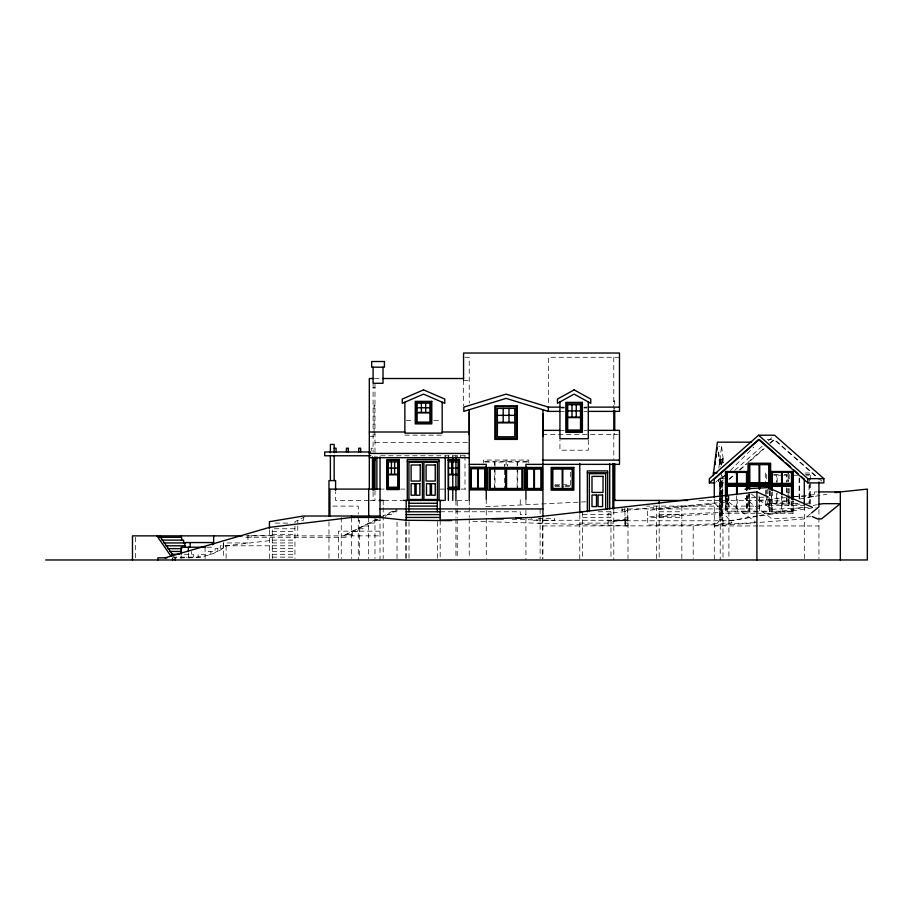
<?xml version="1.0" encoding="UTF-8"?>
<svg xmlns="http://www.w3.org/2000/svg" width="913" height="913" viewBox="0 0 913 913"><rect width="100%" height="100%" fill="white"/><g stroke="black" fill="none" stroke-linecap="round" stroke-linejoin="round"><path stroke-width="0.68" stroke-dasharray="4.57 3.42" d="M718.782 468.129L721.601 446.434L718.771 446.434M269.438 540.656L226.127 545.791C216.347 554.613 202.195 557.398 189.368 557.843L173.927 557.843M725.299 474.92L721.544 478.652L721.179 475.844M730.286 470.492L753.83 447.062M757.881 525.945L714.274 525.945L719.501 520.775L720.266 520.787L720.197 559.966M715.986 481.973L719.159 479.165M723.986 482.897L719.798 482.897L719.798 478.652L724.032 474.92M725.401 475.251L721.544 478.652L721.544 474.395M719.798 482.897L724.032 479.165M734.805 470.332L762.058 446.32M768.335 440.774L772.535 437.076M728.916 479.165L735.193 473.63M739.382 469.944L746.708 463.484M747.758 462.56L764.512 447.792M769.739 443.17L773.927 439.484L818.938 479.165M729.567 479.211L734.805 474.589M740.044 469.967L746.332 464.42M750.532 460.734L764.147 448.717M770.435 443.182L774.623 439.484L817.591 477.362M810.573 513.745L804.307 518.915L756.478 522.647M305.033 516.655L294.945 521.688L294.945 523.103M376.624 519.143L343.174 535.863L377.971 519.337M381.269 516.815L397.041 508.94M385.697 515.662L399.871 508.94M757.744 515.845L731.439 520.775L613.81 520.775M759.137 515.583L806.225 506.761M813.152 505.471L817.306 504.684M788.855 496.398L788.855 500.872L758.726 506.099L646.404 506.099M799.697 498.989L826.79 494.275M728.916 520.775L816.131 507.297M624.846 509.34L622.015 509.671L622.027 510.732L653.731 507.594L653.754 508.667L728.334 501.819L755.975 522.396M758.726 500.427L785.465 497.642M793.899 496.763L817.82 494.275M608.092 525.34L608.001 522.031L627.847 520.068L627.71 508.484L627.71 511.314L608.024 513.426L607.99 520.981L627.836 519.018M714.274 525.945L755.074 522.761M811.029 516.712L783.034 518.31A10.739 0.662 -2.9 0 1 774.521 518.573L773.608 518.561A10.739 0.662 -2.9 0 1 771.337 518.379L757.082 507.719M754.983 522.67L692.739 525.842L542.938 525.945M764.067 497.106L753.316 497.653A9.507 0.582 -2.9 0 0 745.019 498.692L755.987 506.898M808.188 507.548L773.608 509.26A10.739 0.662 -2.9 0 1 771.348 509.077L757.082 498.418M485.727 506.704L585.838 501.796M723.689 520.775L722.765 520.787L722.765 495.428M464.979 357.268L469.236 357.268L469.236 402.85M619.482 357.268L548.359 357.268L548.359 404.881M374.513 378.518L381.6 378.518M463.564 380.641L469.236 380.641M373.097 387.557L374.981 387.557M373.097 387.74L374.981 387.74M613.81 400.898L614.734 400.898L614.734 409.298M613.81 401.766L614.734 401.766M374.981 405.235L374.068 405.235L374.068 435.239L374.981 435.239M374.068 406.011L374.981 406.011M561.369 407.13L564.2 407.13M584.046 407.13L586.876 407.13M561.369 407.689L564.2 407.689M584.046 407.689L586.876 407.689M561.369 407.985L564.2 407.985M584.046 407.985L586.876 407.985M561.369 411.386L564.2 411.386M584.046 411.386L586.876 411.386M406.251 420.505L413.155 420.505M433.892 420.505L440.808 420.505M561.369 430.365L564.2 430.365M584.046 430.365L586.876 430.365M613.81 433.344L614.734 433.344M374.068 434.211L374.981 434.211M613.81 434.497L614.734 434.497M542.482 434.622L618.055 434.622M404.87 435.136L442.189 435.136M369.309 436.254L374.981 436.254M767.274 439.484L774.623 439.484M374.981 442.543L467.821 442.543M373.097 448.203L371.203 448.203L371.203 450.725M380.607 455.77L468.164 455.77M720.037 459.365L722.834 459.365L722.765 463.713M720.38 459.764L722.765 459.764M484.472 461.27L505.026 461.27L505.026 465.379M527.703 461.27L507.149 461.27L507.149 465.379M485.065 462.058L494.447 462.058L494.447 466.132M527.109 462.058L517.717 462.058L517.717 468.848M765.63 473.014L765.63 481.528M805.015 473.014L810.676 473.014L810.641 505.665M766.715 474.361L766.715 481.448M773.516 474.361L779.428 474.361M784.393 474.361L787.109 474.361L787.074 481.448M789.186 474.361L789.22 481.448M805.54 474.361L809.614 474.361L809.614 481.448M773.927 475.216L776.586 475.216L776.586 482.235M782.498 475.216L777.168 475.216L777.168 482.235M783.833 475.216L786.492 475.216L786.492 482.235M793.774 475.216L799.092 475.216L799.092 499.069M806.339 475.216L808.998 475.216M719.798 478.652L725.778 478.652M555.093 484.792L560.456 484.792M562.397 484.792L570.442 484.792L570.442 470.88M554.59 485.385L560.068 485.385M565.546 485.385L571.036 485.385M555.081 486.458L563.595 486.458M565.01 486.458L570.682 486.458M381.406 489.094L384.168 489.094M400.727 489.094L404.858 489.094M440.192 489.094L444.437 489.094M461.213 489.094L468.164 489.094M817.306 491.924L814.59 491.924L814.59 496.398L794.276 496.398M368.875 500.427L335.585 500.427L335.585 491.924M370.267 500.427L377.799 500.427M384.156 500.427L402.108 500.427M457.208 500.427L467.901 500.427M698.993 500.427L755.884 500.427M758.726 500.872L788.855 500.872M725.938 503.291L728.323 503.291M797.757 503.28L789.779 503.28L789.779 500.472M806.339 503.28L808.998 503.28L808.998 485.043M725.595 503.816L728.391 503.816M721.635 504.044L721.635 515.594M766.68 504.124L787.109 504.124L787.074 494.207M800.096 504.124L789.186 504.124L789.186 495.622M809.58 504.124L809.614 482.863M725.458 504.786L728.528 504.786L728.528 496.615M805.049 505.665L765.63 505.665L765.665 497.151M332.743 506.099L358.261 506.099L358.261 514.042M627.984 508.94L755.896 508.94M757.779 511.143L749.79 511.143L749.79 494.584M397.041 511.771L391.369 511.771L391.369 514.601L385.697 514.601L385.697 517.443M440.18 511.771L520.262 511.771L520.262 514.601L525.934 514.601M598.186 511.771L613.81 511.771M659.163 511.771L681.84 511.771M726.577 511.896L747.096 511.896L747.096 495.245M792.107 511.896L771.599 511.896L771.599 492.472M755.177 513.266L725.527 513.266L725.458 497.984M756.478 513.266L793.157 513.266L793.157 500.872M582.631 514.601L610.968 514.601M659.163 514.601L681.84 514.601M627.847 517.237L624.994 517.237L625.017 520.353M582.631 517.443L610.968 517.443M659.163 517.443L681.84 517.443M358.261 520.273L359.676 520.273L359.676 558.539M380.025 520.273L374.364 520.273L374.364 523.103L368.692 523.103M542.938 520.273L627.984 520.273L627.984 558.539M275.11 523.103L287.857 523.103M542.938 523.103L537.266 523.103L537.266 520.273L531.594 520.273L531.594 517.443M579.789 523.103L613.81 523.103M627.939 523.103L625.097 523.103L625.097 525.854L624.88 508.758M368.692 525.945L363.02 525.945L363.02 528.775L357.348 528.775L357.348 531.617L351.676 531.617M759.285 525.945L818.938 525.945M294.945 528.775L272.268 528.775L272.268 558.608M380.025 531.161L338.415 531.161L338.415 558.539M272.268 531.617L294.945 531.617M272.268 534.447L294.945 534.447M351.676 534.447L346.016 534.447L346.016 537.278L243.041 537.278M272.268 535.52L247.937 535.52L247.937 542.95L223.297 542.95L223.297 545.791M245.939 535.863L380.025 535.863M272.268 540.119L294.945 540.119M272.268 542.95L294.945 542.95M269.438 545.791L220.284 545.791L220.284 548.622M272.268 545.791L294.945 545.791M207.046 547.207L213.653 547.207M272.268 548.622L294.945 548.622M272.268 551.452L294.945 551.452M184.392 554.294L193.385 554.294L193.385 557.124M272.268 554.294L294.945 554.294M172.283 557.124L200.86 557.124L200.86 554.294M272.268 557.124L294.945 557.124M538.134 518.618L554.374 518.447L554.431 520.433L511.805 519.28M472.911 521.266L627.984 525.945L627.71 511.314M751.593 494.31L755.987 497.596M818.63 478.286L821.78 481.06M174.246 557.124L175.216 558.539M721.601 446.434L723.712 462.708M718.634 451.981L720.631 467.399M718.086 452.038L720.095 467.445M818.938 509.591L818.938 558.562M804.307 506.144L804.307 558.551M799.674 478.024L799.674 501.876M793.043 500.872L793.043 513.266M792.107 500.803L791.993 511.896M791.514 501.477L791.514 511.143L782.201 511.143L782.201 495.953M789.186 488.535L789.22 494.207M787.074 488.535L787.109 492.792M786.492 487.839L786.492 496.261M786.492 497.665L786.492 503.28L777.168 503.28L777.168 493.454M781.608 495.953L781.608 511.143L772.295 511.143L772.295 491.822M776.586 493.454L776.586 503.28L767.262 503.28L767.262 496.261M771.702 492.472L771.702 511.896M770.652 491.228L770.538 513.266M769.602 491.091L769.602 511.896L749.082 511.896L749.082 493.865M769.488 491.091L769.488 511.896M769.008 489.06L769.008 511.143L759.696 511.143L759.696 495.953M767.262 489.242L767.262 494.857M766.68 489.95L766.715 494.207M766.68 495.622L766.715 504.124M765.665 490.053L765.63 495.736M759.102 495.953L759.102 511.143M749.196 493.865L749.196 511.896M748.146 493.979L748.032 513.266M746.982 495.245L746.982 511.896M746.503 495.953L746.503 511.143L737.19 511.143L737.19 495.953M736.597 495.953L736.597 511.143L727.284 511.143L727.284 497.334M728.916 495.805L728.916 558.562M728.391 495.85L728.254 504.786M728.118 495.85L728.118 503.816M727.09 497.893L727.09 503.291M726.577 498.03L726.691 511.896M725.869 497.174L725.869 503.816M725.595 497.174L725.641 513.266M722.97 462.902L722.97 458.725L719.9 458.725L719.9 467.079M722.993 520.775L722.993 559.966M722.765 494.013L722.765 479.918L718.405 479.918L718.405 481.779L721.829 481.779L721.829 520.787M722.697 458.725L722.56 463.553M722.525 493.716L722.525 482.703L719.57 482.703L719.57 496.467M722.525 495.097L722.525 519.862L719.57 519.862L719.57 497.847M721.578 482.703L721.578 493.716M721.578 495.097L721.578 519.862M720.905 479.918L720.905 481.779M720.505 482.703L720.505 496.467M720.505 497.847L720.505 519.862M720.311 459.365L720.38 466.338M720.266 479.918L720.266 494.013M720.266 495.428L720.266 520.787M720.174 458.725L720.174 467.079M719.33 481.779L719.33 520.787M714.274 499.012L714.274 559.966M693.184 525.945L693.184 558.539M681.84 506.099L681.84 558.539M659.163 504.684L659.163 559.966M656.333 506.099L656.333 559.966M625.143 520.273L625.143 525.945M624.869 507.617L624.88 511.6M622.027 507.89L622.027 510.732M613.81 357.268L613.81 409.298M613.81 434.622L613.81 459.41M613.81 509.922L613.81 559.966M610.968 511.771L610.968 559.966M588.292 440.009L588.292 450.212L559.943 450.212L559.943 440.009M582.631 511.771L582.631 558.539M579.789 514.601L579.789 559.966M542.938 517.443L542.938 558.539M542.482 517.933L542.482 558.562M540.108 508.94L540.108 558.539M528.764 462.765L528.764 460.038L483.411 460.038L483.411 462.765M525.934 499.183L525.934 506.144M525.934 510.356L525.934 559.966M520.262 499.639L520.262 506.281M517.717 470.195L517.717 487.839M517.135 466.132L517.135 462.058L507.742 462.058L507.742 466.132M517.135 467.49L517.135 487.839M506.087 460.038L506.087 465.493M504.433 468.848L504.433 462.058L495.04 462.058L495.04 468.848M504.433 470.195L504.433 487.839M495.04 470.195L495.04 487.839M494.447 467.49L494.447 487.839M486.241 499.183L486.241 506.144M486.241 510.356L486.241 558.539M469.236 500.427L469.236 506.099M469.236 507.514L469.236 517.443M469.236 518.858L469.236 558.539M465.002 455.77L465.002 489.094M463.564 380.093L463.564 405.783M460.597 455.77L460.597 456.945M457.447 455.77L457.447 456.945M457.208 501.317L457.208 506.738M457.208 509.5L457.208 517.911M457.208 519.314L457.208 558.562M455.929 455.77L455.929 456.945M455.929 500.427L455.929 506.099M455.929 508.94L455.929 517.443M455.929 518.858L455.929 558.539M452.78 455.77L452.78 456.945M448.374 455.77L448.374 456.945M445.224 455.77L445.224 456.945M440.18 520.273L440.18 558.539M437.35 521.688L437.35 558.539M409.001 521.688L409.001 558.539M406.171 521.688L406.171 558.539M405.84 521.688L405.84 558.539M397.041 522.088L397.041 558.562M383.186 500.427L383.186 506.099M383.186 507.514L383.186 558.539M380.025 516.016L380.025 559.966M374.981 384.008L374.981 457.995M374.981 490.509L374.981 500.427M374.981 517.443L374.981 558.539M373.097 384.008L373.097 432.705M373.097 433.983L373.097 452.38M373.097 491.924L373.097 500.427M368.692 517.443L368.692 558.585M358.261 517.443L358.261 559.966M352.589 531.161L352.589 535.863M351.676 517.443L351.676 558.539M341.245 517.443L341.245 558.585M328.965 521.688L328.965 559.966M303.458 517.443L303.458 520.273L297.786 520.273L297.786 523.103M297.786 525.945L297.786 535.863M294.945 525.945L294.945 558.539M269.438 529.985L269.438 558.539M251.76 535.863L251.76 537.278M226.127 545.791L226.127 558.539M223.617 542.95L223.617 558.539M223.103 545.791L223.103 548.622L215.103 548.622L215.103 551.452M217.808 548.622L217.808 551.452L208.221 551.452L208.221 554.294M210.846 551.452L210.846 554.294L198.155 554.294L198.155 557.124M205.083 547.207L205.083 558.539M191.433 551.452L191.433 554.294M189.368 557.124L189.368 557.843M188.363 552.879L188.363 558.539M186.811 557.124L186.811 557.843M181.128 555.709L181.128 558.539M135.501 537.278L135.501 558.539M710.485 504.17L647.579 510.401L647.671 517.055L670.085 514.829L722.719 512.17L715.541 503.919L710.485 504.17M663.683 516.53L647.694 518.105L647.774 524.941L689.167 524.986L732.078 522.864L723.861 513.483L663.683 516.53M722.194 485.396L720.836 485.396L720.836 501.442L722.194 501.442L722.194 485.396M721.453 504.044L720.893 515.594L721.453 504.044M788.17 481.528L788.17 473.014L788.136 481.528M788.17 497.151L788.17 488.626L788.136 497.151M788.17 505.665L788.17 498.566L788.136 505.665M721.612 465.025L721.612 459.764L721.532 465.025"/><path stroke-width="1.37" d="M714.993 464.637L715.358 461.841M715.906 457.641L716.271 454.834M716.819 450.634L717.184 447.827M713.179 475.821L717.367 442.177L751.593 442.177M709.344 482.897L758.589 439.484L807.834 482.897L823.868 482.897L823.868 478.652L774.623 435.227L758.589 435.227L709.344 478.652L709.344 482.897L714.925 482.897M811.623 512.889L818.938 506.863L818.938 481.938M269.392 527.383L351.676 517.443L380.025 517.443L406.171 520.273L451.57 520.615M269.221 527.44L165.093 557.843M818.687 504.433L822.841 503.656L840.337 503.656L821.506 518.915L817.546 518.915L812.433 516.632M836.274 492.632L840.337 491.924L840.337 559.966M768.095 496.912L756.9 491.924L532.256 517.443L440.18 520.273L440.18 500.427M834.71 492.518L867.35 489.106L867.35 559.966L45.65 559.977M373.097 378.518L369.309 378.518L369.309 489.094M383.015 378.518L463.564 378.518M559.943 411.386L548.359 411.386L506.087 398.376L463.815 411.386L463.815 407.13L506.087 394.119L548.359 407.13L559.943 407.13M588.292 407.13L619.482 407.13M417.127 407.769L429.932 407.769M567.715 410.907L580.52 410.907M588.292 411.386L619.482 411.386L619.482 353.023L463.564 353.023L463.564 379.272M469.236 412.003L469.236 434.679M542.938 413.783L542.938 436.46M497.38 415.358L514.795 415.358M542.938 430.365L559.943 430.365M588.292 430.365L619.482 430.365L619.482 464.363L525.934 464.363L525.934 499.183M369.309 431.997L404.87 431.997M442.189 431.997L469.236 431.997M334.158 448.203L336.052 448.203L336.052 451.981M370.792 451.981L324.708 451.981L324.708 455.77L370.792 455.77M369.309 453.453L469.236 453.453M369.309 457.698L469.236 457.698M374.981 457.904L373.097 457.904L373.097 490.532M374.981 459.559L374.068 459.559L374.068 489.562L374.981 489.562L374.981 457.162M448.431 459.559L459.456 459.559L459.456 489.562L448.431 489.562M542.938 460.106L619.482 460.106M374.068 460.335L374.981 460.335M447.655 460.335L458.851 460.335L458.851 488.523L447.655 488.523M407.278 461.373L439.073 461.373M453.784 461.887L448.454 461.887L448.454 474.304L453.784 474.304M454.857 461.887L458.052 461.887L458.052 474.304L454.857 474.304M469.236 464.363L486.241 464.363L486.241 499.183M388.219 468.095L397.817 468.095M448.454 468.095L453.784 468.095M454.857 468.095L458.052 468.095M748.146 471.507L725.527 471.507L725.527 496.74M770.538 471.507L793.157 471.507L793.157 499.491M726.577 472.044L747.096 472.044L747.096 483.742L726.577 483.742L726.691 472.044M792.107 472.044L771.599 472.044L771.599 483.742L792.107 483.742M587.344 472.763L607.67 472.763M713.179 472.98L717.036 472.98M758.589 435.227L807.834 478.652L823.868 478.652M725.527 484.346L793.157 484.346M726.577 485.545L747.096 485.545L747.096 489.699M792.107 485.545L771.599 485.545L771.599 489.699M374.068 488.523L374.981 488.523M380.025 489.094L329.913 489.094L329.913 516.016M818.653 491.924L840.337 491.924M613.81 499.502L614.757 499.502M379.203 500.427L383.426 500.427M403.112 500.427L443.912 500.427M613.81 500.427L687.615 500.427M409.001 503.268L437.35 503.268M409.001 506.099L437.35 506.099M380.025 508.94L542.938 508.94M406.171 511.771L440.18 511.771M579.789 511.771L582.631 511.771M406.171 514.601L440.18 514.601M380.025 516.016L303.458 516.016L269.438 521.688L269.438 528.604M406.171 517.443L440.18 517.443M242.424 535.863L132.476 535.863L132.476 559.966M158.839 537.278L181.653 537.278L181.653 540.119M161.966 540.119L183.616 540.119L183.616 542.95M163.918 542.95L185.567 542.95M165.869 545.791L185.567 545.791M205.642 547.207L181.128 547.207L181.128 554.294M167.832 548.622L181.892 548.622M169.784 551.452L181.584 551.452M171.735 554.294L179.325 554.294M167.09 557.843L157.846 557.843L157.846 559.966M515.913 517.945L521.46 518.116M491.856 518.687L503.257 519.029M812.433 507.331L768.095 487.61L753.316 488.352A9.507 0.582 -2.9 0 0 745.019 489.391M776.039 454.252L759.285 439.484L714.274 479.165L714.274 497.596M778.127 456.101L783.365 460.711M785.454 462.56L790.692 467.171M793.831 469.944L798.019 473.63M801.158 476.403L804.307 479.165L804.307 504.718M173.436 555.96L159.581 535.863L159.581 537.278M156.945 535.863L171.016 556.279M807.834 478.652L807.834 482.897M793.043 471.507L793.043 499.491M791.993 472.044L791.993 483.742M791.993 485.545L791.993 499.411M791.514 498.715L791.514 486.298L782.201 486.298L782.201 494.584M781.608 494.584L781.608 486.298L772.295 486.298L772.295 490.441M771.702 472.044L771.702 483.742M771.702 485.545L771.702 489.699M770.538 489.847L770.652 463.233L748.032 463.233L748.032 488.478M769.602 488.318L769.602 485.545L749.082 485.545L749.082 488.318M769.488 464.112L769.488 483.354M769.488 485.545L769.488 488.318M769.008 489.06L769.008 486.298L759.696 486.298L759.696 489.06M759.102 489.06L759.102 486.298L749.79 486.298L749.79 489.06M756.9 491.924L756.9 559.966M749.196 464.112L749.196 483.354M749.196 485.545L749.196 488.318M746.982 472.044L746.982 483.742M746.982 485.545L746.982 489.699M746.503 490.441L746.503 486.298L737.19 486.298L737.19 494.584M736.597 494.584L736.597 486.298L727.284 486.298L727.284 495.953M726.691 485.545L726.577 496.638M725.641 471.507L725.641 496.74M659.163 500.427L659.163 503.268M614.734 410.702L614.734 430.594M614.757 463.678L614.757 500.427M614.392 464.089L614.164 491.662L614.164 464.089M614.038 464.089L614.038 491.662M613.81 410.702L613.81 430.365M613.81 463.576L613.81 508.94M612.863 463.576L612.863 508.94M609.713 463.576L609.713 508.94M607.67 508.986L607.67 470.903L587.344 470.903L587.344 511.771M605.684 509.465L605.684 473.687L589.341 473.687L589.341 510.846M588.292 401.948L588.292 438.731L559.943 438.731L559.943 401.948M579.789 463.576L579.789 513.186M576.251 404.699L576.251 417.115M571.983 404.699L571.983 417.115M548.359 407.13L548.359 411.386M542.938 409.72L542.938 516.016M542.242 467.467L542.242 490.144M541.5 468.403L541.5 489.071M527.121 468.403L527.121 489.071M526.379 467.467L526.379 490.144M508.986 408.396L508.986 422.308M503.189 408.396L503.189 422.308M485.705 467.205L485.705 489.882M484.951 468.141L484.951 488.82M470.583 468.141L470.583 488.82M469.83 467.205L469.83 489.882M469.236 409.72L469.236 500.427M455.929 456.945L455.929 500.427M452.78 456.945L452.78 500.427M451.65 461.887L451.65 474.304M448.374 456.945L448.374 500.427M445.224 456.945L445.224 500.427M442.189 402.199L442.189 433.139L404.87 433.139L404.87 402.199M439.073 500.427L439.073 459.513L407.278 459.513L407.278 500.427M437.35 500.427L437.35 511.771M425.663 403.112L425.663 412.425M421.395 403.112L421.395 412.425M409.001 500.427L409.001 511.771M406.171 500.427L406.171 520.273M394.61 461.887L394.61 474.304M391.415 461.887L391.415 474.304M383.015 367.197L383.015 383.3L373.097 383.3L373.097 367.197M380.025 456.945L380.025 517.443M376.875 456.945L376.875 489.094M372.47 456.945L372.47 489.094M368.692 489.094L368.692 516.016M360.624 451.981L360.624 448.203L358.729 448.203L358.729 451.981M351.676 516.016L351.676 517.443M348.332 451.981L348.332 448.203L346.449 448.203L346.449 451.981M335.585 490.509L335.596 480.592L328.965 480.592L328.965 516.016M334.158 452.768L334.158 444.426L330.38 444.426L330.38 452.768M334.158 455.553L334.158 480.592M330.38 455.553L330.38 480.592M213.653 535.863L213.653 544.365M212.661 544.878L212.661 542.55L184.768 542.55L184.768 547.207M190.189 542.55L190.189 547.207M188.363 547.207L188.363 551.452M180.683 535.863L180.683 537.278M175.216 558.539L175.216 559.966M172.58 558.539L172.58 559.966M574.117 389.874L557.466 399.072L557.466 403.318L574.117 394.119L590.779 403.318L590.779 399.072L574.117 389.874M423.529 389.874L402.268 399.072L402.268 403.318L423.529 394.119L444.791 403.318L444.791 399.072L423.529 389.874M384.43 361.525L371.671 361.525L371.671 367.197L384.43 367.197L384.43 361.525M431.792 401.366L415.255 401.366L415.255 423.872L431.792 423.872L431.792 401.366M430.993 401.948L416.054 401.948L416.054 423.096L430.993 423.096L430.993 401.948M582.391 402.371L565.855 402.371L565.855 432.374L582.391 432.374L582.391 402.371M429.932 403.112L417.127 403.112L417.127 412.425L429.932 412.425L429.932 403.112M581.592 403.147L566.653 403.147L566.653 431.347L581.592 431.347L581.592 403.147M580.52 404.699L567.715 404.699L567.715 417.115L580.52 417.115L580.52 404.699M517.329 405.794L494.846 405.794L494.846 439.393L517.329 439.393L517.329 405.794M516.244 406.662L495.93 406.662L495.93 438.24L516.244 438.24L516.244 406.662M514.795 408.396L497.38 408.396L497.38 422.308L514.795 422.308L514.795 408.396M429.932 412.813L417.127 412.813L417.127 422.126L429.932 422.126L429.932 412.813M580.52 417.629L567.715 417.629L567.715 430.046L580.52 430.046L580.52 417.629M514.795 422.879L497.38 422.879L497.38 436.791L514.795 436.791L514.795 422.879M399.221 459.559L386.815 459.559L386.815 489.562L399.221 489.562L399.221 459.559M398.616 460.335L387.409 460.335L387.409 488.523L398.616 488.523L398.616 460.335M397.817 461.887L388.219 461.887L388.219 474.304L397.817 474.304L397.817 461.887M422.434 462.298L408.921 462.298L408.921 499.502L422.434 499.502L422.434 462.298M437.43 462.298L423.917 462.298L423.917 499.502L437.43 499.502L437.43 462.298M769.602 464.112L749.082 464.112L749.082 483.354L769.602 483.354L769.602 464.112M759.102 464.66L749.79 464.66L749.79 482.794L759.102 482.794L759.102 464.66M769.008 464.66L759.696 464.66L759.696 482.794L769.008 482.794L769.008 464.66M420.242 464.991L411.112 464.991L411.112 481.06L420.242 481.06L420.242 464.991M435.239 464.991L426.109 464.991L426.109 481.06L435.239 481.06L435.239 464.991M485.864 467.205L469.67 467.205L469.67 489.882L485.864 489.882L485.864 467.205M524.564 467.467L487.599 467.467L487.599 490.144L524.564 490.144L524.564 467.467M542.413 467.467L526.208 467.467L526.208 490.144L542.413 490.144L542.413 467.467M573.843 467.467L551.167 467.467L551.167 490.144L573.843 490.144L573.843 467.467M485.111 468.141L470.412 468.141L470.412 488.82L485.111 488.82L485.111 468.141M522.841 468.403L489.334 468.403L489.334 489.071L522.841 489.071L522.841 468.403M541.66 468.403L526.961 468.403L526.961 489.071L541.66 489.071L541.66 468.403M572.782 468.403L552.228 468.403L552.228 489.071L572.782 489.071L572.782 468.403M477.636 468.734L470.994 468.734L470.994 488.227L477.636 488.227L477.636 468.734M484.689 468.734L478.058 468.734L478.058 488.227L484.689 488.227L484.689 468.734M505.608 468.997L490.292 468.997L490.292 488.478L505.608 488.478L505.608 468.997M521.871 468.997L506.567 468.997L506.567 488.478L521.871 488.478L521.871 468.997M534.025 468.997L527.383 468.997L527.383 488.478L534.025 488.478L534.025 468.997M541.078 468.997L534.436 468.997L534.436 488.478L541.078 488.478L541.078 468.997M562.214 468.997L552.822 468.997L552.822 488.478L562.214 488.478L562.214 468.997M572.189 468.997L562.807 468.997L562.807 488.478L572.189 488.478L572.189 468.997M736.597 472.375L727.284 472.375L727.284 483.399L736.597 483.399L736.597 472.375M746.503 472.375L737.19 472.375L737.19 483.399L746.503 483.399L746.503 472.375M781.608 472.375L772.295 472.375L772.295 483.399L781.608 483.399L781.608 472.375M791.514 472.375L782.201 472.375L782.201 483.399L791.514 483.399L791.514 472.375M397.817 474.817L388.219 474.817L388.219 487.234L397.817 487.234L397.817 474.817M458.052 474.817L448.454 474.817L448.454 487.234L458.052 487.234L458.052 474.817M603.025 476.381L591.989 476.381L591.989 492.427L603.025 492.427L603.025 476.381M414.856 483.662L411.112 483.662L411.112 495.234L414.856 495.234L414.856 483.662M419.877 483.662L416.134 483.662L416.134 495.234L419.877 495.234L419.877 483.662M430.217 483.662L426.474 483.662L426.474 495.234L430.217 495.234L430.217 483.662M435.239 483.662L431.495 483.662L431.495 495.234L435.239 495.234L435.239 483.662M596.52 495.017L591.989 495.017L591.989 506.578L596.52 506.578L596.52 495.017M602.591 495.017L598.061 495.017L598.061 506.578L602.591 506.578L602.591 495.017"/></g></svg>
